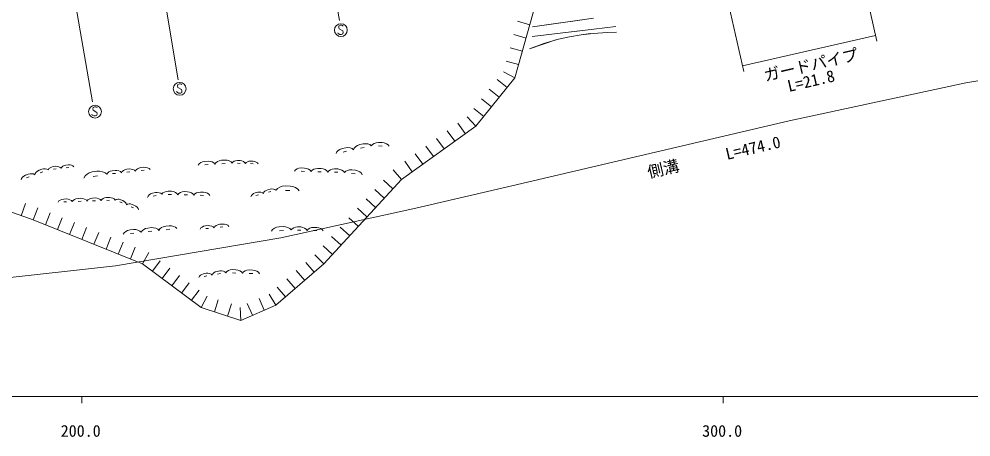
# Model space of a CAD drawing. Units: millimetres, scale not verified. Extents: x 40000 to 680000, y 20000 to 380000.
# Drawn here: x 258231 to 406637, y 198715 to 263847 of the extents above; entities that cross this region are included whole.
import ezdxf
from ezdxf.enums import TextEntityAlignment as Align

# ---------------------------------------------------------------- set-up
doc = ezdxf.new("R2010")
doc.units = ezdxf.units.MM
doc.header["$LTSCALE"] = 1000
for name, color, linetype, lineweight in [('M-BGD', 7, 'Continuous', 13), ('M-STR-HTXT', 7, 'Continuous', 13), ('M-TTL-BAND', 7, 'Continuous', 25)]:
    doc.layers.add(name, color=color, linetype=linetype, lineweight=lineweight)
doc.styles.add('ＭＳ ゴシック', font='')
doc.styles.get('ＭＳ ゴシック').set_extended_font_data('MS Gothic')

msp = doc.modelspace()

# ---------------------------------------------------------------- linework, layer by layer
at = {"layer": 'M-BGD'}
for p, q in [((338461, 265026), (335524, 254680)), ((337874, 262957), (335950, 263503)), ((338283, 262641), (347814, 263958)), ((338283, 262641), (346028, 263736)), ((347840, 262272), (351295, 262681)), ((337286, 260888), (335362, 261434)), ((338209, 261126), (347840, 262272)), ((338209, 261126), (346052, 262060)), ((344068, 261095), (345845, 261398)), ((345845, 261398), (347736, 261608)), ((345845, 261398), (347337, 261573)), ((347736, 261608), (349932, 261737)), ((349932, 261737), (351400, 261788)), ((337794, 259220), (341926, 260586)), ((337794, 259220), (340061, 260013)), ((340061, 260013), (342312, 260690)), ((342312, 260690), (344068, 261095)), ((336699, 258818), (334775, 259365)), ((336112, 256749), (334188, 257295)), ((335524, 254680), (333748, 255599)), ((335524, 254680), (329465, 247169)), ((334312, 253178), (332756, 254433)), ((333101, 251676), (331544, 252931)), ((331889, 250173), (330332, 251429)), ((330677, 248671), (329120, 249927)), ((329465, 247169), (328092, 248623)), ((329465, 247169), (317859, 238863)), ((326149, 244796), (324985, 246422)), ((327807, 245983), (326643, 247609)), ((324491, 243609), (323327, 245236)), ((308250, 243529), (308001, 243360)), ((308621, 243669), (308250, 243529)), ((309168, 243789), (308621, 243669)), ((309508, 243807), (309168, 243789)), ((309860, 243770), (309508, 243807)), ((310170, 243666), (309860, 243770)), ((310382, 243484), (310170, 243666)), ((310498, 243739), (310382, 243484)), ((310735, 243963), (310498, 243739)), ((310985, 244133), (310735, 243963)), ((311355, 244272), (310985, 244133)), ((311902, 244393), (311355, 244272)), ((311476, 243725), (312023, 243846)), ((312242, 244411), (311902, 244393)), ((312594, 244374), (312242, 244411)), ((312904, 244270), (312594, 244374)), ((313116, 244088), (312904, 244270)), ((313325, 244315), (313151, 244095)), ((313609, 244475), (313325, 244315)), ((313892, 244579), (313609, 244475)), ((314286, 244624), (313892, 244579)), ((314270, 244064), (314830, 244049)), ((314846, 244609), (314286, 244624)), ((315180, 244543), (314846, 244609)), ((315513, 244422), (315180, 244543)), ((315788, 244247), (315513, 244422)), ((315950, 244018), (315788, 244247)), ((322833, 242423), (321669, 244049)), ((307764, 243135), (307648, 242880)), ((308001, 243360), (307764, 243135)), ((308742, 243122), (309289, 243242)), ((321175, 241236), (320011, 242863)), ((261779, 240448), (261367, 240294)), ((262042, 240499), (261779, 240448)), ((262320, 240509), (262042, 240499)), ((262572, 240462), (262320, 240509)), ((262757, 240344), (262572, 240462)), ((262902, 240533), (262801, 240360)), ((263087, 240675), (262902, 240533)), ((263277, 240777), (263087, 240675)), ((263551, 240849), (263277, 240777)), ((263948, 240894), (263551, 240849)), ((263596, 240451), (263994, 240497)), ((264191, 240882), (263948, 240894)), ((264438, 240830), (264191, 240882)), ((264651, 240733), (264438, 240830)), ((264788, 240588), (264651, 240733)), ((264889, 240761), (264788, 240588)), ((265074, 240903), (264889, 240761)), ((265264, 241005), (265074, 240903)), ((265537, 241077), (265264, 241005)), ((265935, 241122), (265537, 241077)), ((265583, 240679), (265980, 240725)), ((266178, 241110), (265935, 241122)), ((266425, 241058), (266178, 241110)), ((266638, 240961), (266425, 241058)), ((266775, 240816), (266638, 240961)), ((275011, 240430), (274710, 240354)), ((275449, 240477), (275011, 240430)), ((275716, 240462), (275449, 240477)), ((275988, 240403), (275716, 240462)), ((276702, 240494), (276488, 240332)), ((276921, 240610), (276702, 240494)), ((277236, 240690), (276921, 240610)), ((277694, 240739), (277236, 240690)), ((277973, 240723), (277694, 240739)), ((278257, 240661), (277973, 240723)), ((278501, 240548), (278257, 240661)), ((278658, 240380), (278501, 240548)), ((286322, 241298), (286178, 241081)), ((286572, 241469), (286322, 241298)), ((286826, 241588), (286572, 241469)), ((287186, 241662), (286826, 241588)), ((287705, 241692), (287186, 241662)), ((287217, 241143), (287736, 241173)), ((288019, 241659), (287705, 241692)), ((288337, 241573), (288019, 241659)), ((288606, 241433), (288337, 241573)), ((288774, 241235), (288606, 241433)), ((288923, 241460), (288774, 241235)), ((289183, 241638), (288923, 241460)), ((289446, 241761), (289183, 241638)), ((289820, 241838), (289446, 241761)), ((290359, 241869), (289820, 241838)), ((289852, 241298), (290391, 241330)), ((290686, 241835), (290359, 241869)), ((291016, 241746), (290686, 241835)), ((291295, 241600), (291016, 241746)), ((291469, 241394), (291295, 241600)), ((291559, 241556), (291428, 241392)), ((291772, 241676), (291559, 241556)), ((291984, 241754), (291772, 241676)), ((292279, 241788), (291984, 241754)), ((292268, 241368), (292688, 241357)), ((292699, 241777), (292279, 241788)), ((292950, 241728), (292699, 241777)), ((293199, 241637), (292950, 241728)), ((293406, 241505), (293199, 241637)), ((293527, 241334), (293406, 241505)), ((293652, 241490), (293527, 241334)), ((293855, 241605), (293652, 241490)), ((294057, 241679), (293855, 241605)), ((294338, 241711), (294057, 241679)), ((294327, 241312), (294727, 241301)), ((294738, 241700), (294338, 241711)), ((294977, 241654), (294738, 241700)), ((295214, 241567), (294977, 241654)), ((295411, 241442), (295214, 241567)), ((295526, 241278), (295411, 241442)), ((301602, 240497), (301337, 240348)), ((301864, 240594), (301602, 240497)), ((302230, 240636), (301864, 240594)), ((302749, 240621), (302230, 240636)), ((303060, 240561), (302749, 240621)), ((303369, 240448), (303060, 240561)), ((303624, 240285), (303369, 240448)), ((304201, 240425), (303936, 240276)), ((304463, 240522), (304201, 240425)), ((304829, 240564), (304463, 240522)), ((305348, 240549), (304829, 240564)), ((305659, 240489), (305348, 240549)), ((305968, 240376), (305659, 240489)), ((307062, 240450), (306800, 240353)), ((307428, 240492), (307062, 240450)), ((307947, 240478), (307428, 240492)), ((308258, 240417), (307947, 240478)), ((319517, 240050), (318353, 241676)), ((258607, 238990), (258542, 238769)), ((258774, 239199), (258607, 238990)), ((258957, 239366), (258774, 239199)), ((259243, 239522), (258957, 239366)), ((259673, 239683), (259243, 239522)), ((259404, 239091), (259834, 239252)), ((259948, 239736), (259673, 239683)), ((260239, 239747), (259948, 239736)), ((260503, 239698), (260239, 239747)), ((260696, 239574), (260503, 239698)), ((260758, 239785), (260696, 239574)), ((260918, 239985), (260758, 239785)), ((261094, 240145), (260918, 239985)), ((261367, 240294), (261094, 240145)), ((261521, 239882), (261933, 240036)), ((268515, 239387), (268349, 239067)), ((268835, 239658), (268515, 239387)), ((269167, 239859), (268835, 239658)), ((269652, 240012), (269167, 239859)), ((270362, 240129), (269652, 240012)), ((269769, 239302), (270480, 239419)), ((270800, 240129), (270362, 240129)), ((271250, 240057), (270800, 240129)), ((271640, 239903), (271250, 240057)), ((271900, 239654), (271640, 239903)), ((272014, 239851), (271897, 239653)), ((272228, 240012), (272014, 239851)), ((272447, 240129), (272228, 240012)), ((272762, 240209), (272447, 240129)), ((273220, 240258), (272762, 240209)), ((272811, 239751), (273269, 239800)), ((273499, 240242), (273220, 240258)), ((273783, 240180), (273499, 240242)), ((274027, 240067), (273783, 240180)), ((274184, 239899), (274027, 240067)), ((274296, 240088), (274184, 239899)), ((274501, 240243), (274296, 240088)), ((274710, 240354), (274501, 240243)), ((275059, 239993), (275496, 240040)), ((276221, 240295), (275988, 240403)), ((276371, 240134), (276221, 240295)), ((276488, 240332), (276371, 240134)), ((277286, 240232), (277743, 240282)), ((301337, 240348), (301176, 240145)), ((302215, 240116), (302735, 240102)), ((303775, 240073), (303624, 240285)), ((303936, 240276), (303775, 240073)), ((304814, 240044), (305334, 240030)), ((306223, 240213), (305968, 240376)), ((306374, 240001), (306223, 240213)), ((306535, 240205), (306374, 240001)), ((306800, 240353), (306535, 240205)), ((307413, 239972), (307933, 239958)), ((308567, 240304), (308258, 240417)), ((308822, 240141), (308567, 240304)), ((308973, 239929), (308822, 240141)), ((309153, 240130), (308958, 239929)), ((309452, 240261), (309153, 240130)), ((309744, 240337), (309452, 240261)), ((310140, 240343), (309744, 240337)), ((310069, 239787), (310625, 239716)), ((310696, 240272), (310140, 240343)), ((311022, 240173), (310696, 240272)), ((311341, 240020), (311022, 240173)), ((311597, 239818), (311341, 240020)), ((311736, 239574), (311597, 239818)), ((317859, 238863), (316533, 240361)), ((298901, 237652), (298535, 237446)), ((299265, 237786), (298901, 237652)), ((299771, 237844), (299265, 237786)), ((300491, 237824), (299771, 237844)), ((300920, 237740), (300491, 237824)), ((301348, 237584), (300920, 237740)), ((301702, 237358), (301348, 237584)), ((317859, 238863), (305746, 225676)), ((316513, 237398), (315040, 238751)), ((271578, 235971), (271361, 235875)), ((271884, 236025), (271578, 235971)), ((272324, 236041), (271884, 236025)), ((272590, 236006), (272324, 236041)), ((272856, 235927), (272590, 236006)), ((278348, 236259), (278253, 236050)), ((278543, 236443), (278348, 236259)), ((278747, 236583), (278543, 236443)), ((279052, 236697), (278747, 236583)), ((279501, 236796), (279052, 236697)), ((279151, 236248), (279600, 236347)), ((279781, 236811), (279501, 236796)), ((280070, 236781), (279781, 236811)), ((280324, 236695), (280070, 236781)), ((280499, 236546), (280324, 236695)), ((280647, 236740), (280492, 236544)), ((280901, 236883), (280647, 236740)), ((281154, 236976), (280901, 236883)), ((281505, 237016), (281154, 236976)), ((281491, 236516), (281991, 236503)), ((282005, 237002), (281505, 237016)), ((282304, 236944), (282005, 237002)), ((282601, 236836), (282304, 236944)), ((282846, 236679), (282601, 236836)), ((282991, 236475), (282846, 236679)), ((283146, 236671), (282991, 236475)), ((283400, 236814), (283146, 236671)), ((283653, 236907), (283400, 236814)), ((284004, 236947), (283653, 236907)), ((283990, 236447), (284490, 236433)), ((284504, 236933), (284004, 236947)), ((284803, 236875), (284504, 236933)), ((285100, 236767), (284803, 236875)), ((285345, 236610), (285100, 236767)), ((285490, 236406), (285345, 236610)), ((285645, 236602), (285490, 236406)), ((285899, 236745), (285645, 236602)), ((286152, 236838), (285899, 236745)), ((286503, 236878), (286152, 236838)), ((286489, 236378), (286989, 236364)), ((287003, 236864), (286503, 236878)), ((287302, 236806), (287003, 236864)), ((287599, 236698), (287302, 236806)), ((287844, 236541), (287599, 236698)), ((287989, 236337), (287844, 236541)), ((294466, 236345), (294389, 236160)), ((294630, 236510), (294466, 236345)), ((294804, 236638), (294630, 236510)), ((295065, 236746), (294804, 236638)), ((295453, 236845), (295065, 236746)), ((295164, 236358), (295552, 236457)), ((295695, 236866), (295453, 236845)), ((295947, 236848), (295695, 236866)), ((296171, 236781), (295947, 236848)), ((296327, 236656), (296171, 236781)), ((296404, 236841), (296327, 236656)), ((296567, 237006), (296404, 236841)), ((296741, 237134), (296567, 237006)), ((297003, 237242), (296741, 237134)), ((297390, 237341), (297003, 237242)), ((297102, 236854), (297489, 236954)), ((297633, 237362), (297390, 237341)), ((297885, 237344), (297633, 237362)), ((298109, 237277), (297885, 237344)), ((298264, 237152), (298109, 237277)), ((298535, 237446), (298312, 237164)), ((299751, 237124), (300471, 237104)), ((301910, 237065), (301702, 237358)), ((315167, 235933), (313694, 237286)), ((260441, 232545), (251072, 235819)), ((258567, 233200), (259227, 235088)), ((264450, 235502), (264324, 235322)), ((264665, 235642), (264450, 235502)), ((264882, 235738), (264665, 235642)), ((265189, 235792), (264882, 235738)), ((265628, 235808), (265189, 235792)), ((265204, 235353), (265644, 235368)), ((265894, 235773), (265628, 235808)), ((266161, 235694), (265894, 235773)), ((266385, 235570), (266161, 235694)), ((266523, 235398), (266385, 235570)), ((266655, 235587), (266523, 235398)), ((266880, 235733), (266655, 235587)), ((267106, 235833), (266880, 235733)), ((267426, 235890), (267106, 235833)), ((267886, 235906), (267426, 235890)), ((267442, 235430), (267902, 235446)), ((268164, 235870), (267886, 235906)), ((268443, 235787), (268164, 235870)), ((268677, 235658), (268443, 235787)), ((268822, 235478), (268677, 235658)), ((268947, 235659), (268822, 235478)), ((269163, 235798), (268947, 235659)), ((269380, 235894), (269163, 235798)), ((269686, 235949), (269380, 235894)), ((270126, 235964), (269686, 235949)), ((269701, 235509), (270141, 235524)), ((270391, 235929), (270126, 235964)), ((270658, 235851), (270391, 235929)), ((270882, 235726), (270658, 235851)), ((271020, 235555), (270882, 235726)), ((271146, 235735), (271020, 235555)), ((271361, 235875), (271146, 235735)), ((271900, 235586), (272339, 235601)), ((273081, 235803), (272856, 235927)), ((273219, 235631), (273081, 235803)), ((273398, 235728), (273234, 235632)), ((273617, 235761), (273398, 235728)), ((273822, 235758), (273617, 235761)), ((274082, 235690), (273822, 235758)), ((273936, 235340), (274287, 235193)), ((274433, 235544), (274082, 235690)), ((274629, 235421), (274433, 235544)), ((274810, 235264), (274629, 235421)), ((274941, 235085), (274810, 235264)), ((274988, 234901), (274941, 235085)), ((275160, 235003), (274988, 234901)), ((275391, 235037), (275160, 235003)), ((275607, 235033), (275391, 235037)), ((275880, 234963), (275607, 235033)), ((275727, 234593), (276096, 234440)), ((276250, 234809), (275880, 234963)), ((276456, 234680), (276250, 234809)), ((276647, 234513), (276456, 234680)), ((276785, 234326), (276647, 234513)), ((313821, 234467), (312348, 235820)), ((260441, 232545), (261144, 234417)), ((262336, 231784), (263081, 233640)), ((276834, 234132), (276785, 234326)), ((312475, 233002), (311002, 234355)), ((277490, 225698), (260441, 232545)), ((264230, 231023), (264975, 232879)), ((266124, 230263), (266870, 232118)), ((281102, 231573), (280718, 231476)), ((281659, 231632), (281102, 231573)), ((281999, 231611), (281659, 231632)), ((282345, 231535), (281999, 231611)), ((282641, 231397), (282345, 231535)), ((286992, 231543), (286781, 231434)), ((287294, 231617), (286992, 231543)), ((287732, 231659), (287294, 231617)), ((287999, 231641), (287732, 231659)), ((288270, 231579), (287999, 231641)), ((288502, 231469), (288270, 231579)), ((288986, 231662), (288770, 231503)), ((289206, 231776), (288986, 231662)), ((289522, 231853), (289206, 231776)), ((289980, 231897), (289522, 231853)), ((290259, 231878), (289980, 231897)), ((290542, 231813), (290259, 231878)), ((290785, 231698), (290542, 231813)), ((290940, 231528), (290785, 231698)), ((299396, 231522), (298777, 231483)), ((299771, 231484), (299396, 231522)), ((311129, 231537), (309656, 232890)), ((268019, 229502), (268764, 231358)), ((269913, 228741), (270658, 230597)), ((274622, 230553), (274478, 230312)), ((274882, 230749), (274622, 230553)), ((275149, 230890), (274882, 230749)), ((275533, 230987), (275149, 230890)), ((276090, 231045), (275533, 230987)), ((275592, 230430), (276149, 230488)), ((276430, 231025), (276090, 231045)), ((276776, 230949), (276430, 231025)), ((277072, 230811), (276776, 230949)), ((277263, 230606), (277072, 230811)), ((277406, 230846), (277263, 230606)), ((277667, 231042), (277406, 230846)), ((277934, 231183), (277667, 231042)), ((278318, 231280), (277934, 231183)), ((278875, 231338), (278318, 231280)), ((278376, 230723), (278933, 230782)), ((279215, 231318), (278875, 231338)), ((279561, 231242), (279215, 231318)), ((279857, 231104), (279561, 231242)), ((280047, 230899), (279857, 231104)), ((280191, 231139), (280047, 230899)), ((280452, 231336), (280191, 231139)), ((280718, 231476), (280452, 231336)), ((281161, 231016), (281718, 231075)), ((282832, 231192), (282641, 231397)), ((286575, 231282), (286461, 231094)), ((286781, 231434), (286575, 231282)), ((287337, 231179), (287775, 231221)), ((288650, 231306), (288502, 231469)), ((288770, 231503), (288650, 231306)), ((289566, 231395), (290024, 231440)), ((297749, 231046), (297579, 230786)), ((298047, 231251), (297749, 231046)), ((298348, 231394), (298047, 231251)), ((298777, 231483), (298348, 231394)), ((298816, 230865), (299435, 230904)), ((300150, 231384), (299771, 231484)), ((300471, 231217), (300150, 231384)), ((300673, 230982), (300471, 231217)), ((300800, 231176), (300644, 230980)), ((301054, 231319), (300800, 231176)), ((301306, 231412), (301054, 231319)), ((301658, 231452), (301306, 231412)), ((301644, 230952), (302143, 230938)), ((302157, 231438), (301658, 231452)), ((302456, 231380), (302157, 231438)), ((302753, 231272), (302456, 231380)), ((302999, 231115), (302753, 231272)), ((303143, 230911), (302999, 231115)), ((303299, 231107), (303143, 230911)), ((303553, 231250), (303299, 231107)), ((303805, 231343), (303553, 231250)), ((304157, 231383), (303805, 231343)), ((304143, 230883), (304643, 230869)), ((304656, 231369), (304157, 231383)), ((304955, 231311), (304656, 231369)), ((305252, 231203), (304955, 231311)), ((305498, 231046), (305252, 231203)), ((305642, 230842), (305498, 231046)), ((309783, 230071), (308310, 231424)), ((271807, 227980), (272553, 229836)), ((273702, 227220), (274447, 229076)), ((308437, 228606), (306965, 229959)), ((275596, 226459), (276341, 228315)), ((277490, 225698), (278470, 227442)), ((305746, 225676), (304356, 227114)), ((307092, 227141), (305619, 228494)), ((286629, 218870), (277490, 225698)), ((279014, 224560), (280211, 226162)), ((305746, 225676), (298284, 219276)), ((304253, 224396), (302951, 225914)), ((280537, 223422), (281734, 225024)), ((287010, 224145), (286728, 224054)), ((287424, 224216), (287010, 224145)), ((287680, 224217), (287424, 224216)), ((287942, 224177), (287680, 224217)), ((288171, 224088), (287942, 224177)), ((288423, 224140), (288323, 223944)), ((288618, 224307), (288423, 224140)), ((288820, 224431), (288618, 224307)), ((289116, 224526), (288820, 224431)), ((289550, 224601), (289116, 224526)), ((289190, 224093), (289624, 224167)), ((289817, 224602), (289550, 224601)), ((290092, 224560), (289817, 224602)), ((290332, 224467), (290092, 224560)), ((290491, 224316), (290332, 224467)), ((290607, 224511), (290446, 224308)), ((290872, 224660), (290607, 224511)), ((291134, 224757), (290872, 224660)), ((291500, 224799), (291134, 224757)), ((291485, 224279), (292005, 224265)), ((292019, 224784), (291500, 224799)), ((292330, 224724), (292019, 224784)), ((292639, 224611), (292330, 224724)), ((292894, 224448), (292639, 224611)), ((293045, 224236), (292894, 224448)), ((293213, 224447), (293045, 224236)), ((293487, 224602), (293213, 224447)), ((293760, 224702), (293487, 224602)), ((294139, 224746), (293760, 224702)), ((294124, 224206), (294664, 224191)), ((294679, 224731), (294139, 224746)), ((295001, 224668), (294679, 224731)), ((295322, 224551), (295001, 224668)), ((295588, 224382), (295322, 224551)), ((295744, 224161), (295588, 224382)), ((302761, 223116), (301459, 224634)), ((282060, 222284), (283257, 223886)), ((283583, 221146), (284780, 222748)), ((286349, 223776), (286253, 223589)), ((286535, 223936), (286349, 223776)), ((286728, 224054), (286535, 223936)), ((287081, 223731), (287495, 223802)), ((288323, 223944), (288171, 224088)), ((301269, 221836), (299966, 223354)), ((285106, 220008), (286303, 221610)), ((299776, 220556), (298474, 222074)), ((286629, 218870), (287548, 220647)), ((288682, 218206), (289297, 220110)), ((296452, 218477), (295653, 220310)), ((298284, 219276), (297221, 220970)), ((292789, 216880), (286629, 218870)), ((290736, 217543), (291350, 219446)), ((292789, 216880), (292690, 218877)), ((298284, 219276), (292789, 216880)), ((294620, 217678), (293821, 219512))]:
    msp.add_line(p, q, dxfattribs=at)
at = {"layer": 'M-STR-HTXT'}
for p, q in [((305505, 278306), (308210, 263606)), ((391977, 260389), (387845, 278640)), ((279897, 273066), (283049, 254364)), ((266224, 270948), (269667, 250947)), ((371209, 255687), (367817, 270668)), ((308112, 262770), (308064, 262531)), ((308356, 262882), (308112, 262770)), ((308516, 262877), (308356, 262882)), ((308675, 262831), (308516, 262877)), ((308752, 262749), (308675, 262831)), ((307993, 261573), (307917, 261696)), ((308229, 261445), (307993, 261573)), ((308064, 262531), (308138, 262329)), ((308138, 262329), (308687, 261991)), ((308509, 261436), (308229, 261445)), ((308712, 261549), (308509, 261436)), ((308687, 261991), (308760, 261788)), ((308760, 261788), (308712, 261549)), ((371010, 256565), (391779, 261267)), ((405828, 253917), (432752, 258277)), ((378283, 247995), (405828, 253917)), ((282867, 252429), (282791, 252551)), ((283103, 252301), (282867, 252429)), ((282987, 253625), (282939, 253387)), ((282939, 253387), (283012, 253184)), ((283230, 253737), (282987, 253625)), ((283012, 253184), (283561, 252846)), ((283383, 252292), (283103, 252301)), ((283390, 253732), (283230, 253737)), ((283587, 252405), (283383, 252292)), ((283549, 253687), (283390, 253732)), ((283626, 253604), (283549, 253687)), ((283561, 252846), (283634, 252644)), ((283634, 252644), (283587, 252405)), ((269775, 250072), (269727, 249833)), ((269727, 249833), (269800, 249631)), ((270019, 250184), (269775, 250072)), ((269800, 249631), (270349, 249293)), ((270179, 250179), (270019, 250184)), ((270337, 250133), (270179, 250179)), ((270415, 250051), (270337, 250133)), ((269655, 248875), (269579, 248998)), ((269891, 248747), (269655, 248875)), ((270171, 248738), (269891, 248747)), ((270375, 248852), (270171, 248738)), ((270349, 249293), (270423, 249090)), ((270423, 249090), (270375, 248852)), ((335054, 237873), (378283, 247995)), ((320110, 234358), (335054, 237873)), ((299052, 229729), (320110, 234358)), ((273285, 225377), (299052, 229729)), ((251215, 222972), (273285, 225377))]:
    msp.add_line(p, q, dxfattribs=at)
for centre in [(308411, 262120), (283285, 252975), (270074, 249422)]:
    msp.add_circle(centre, 1000, dxfattribs=at)
at = {"layer": 'M-TTL-BAND', "lineweight": 13}
for p, q in [((40000, 205000), (579000, 205000)), ((268000, 205000), (268000, 204000)), ((368000, 205000), (368000, 204000))]:
    msp.add_line(p, q, dxfattribs=at)

# ---------------------------------------------------------------- texts
at = {"layer": 'M-STR-HTXT', "style": 'ＭＳ ゴシック'}
for s, p in [('ガードパイプ', (374712, 253593)), ('L=21.8', (378387, 251943)), ('側溝\u3000\u3000\u3000L=474.0', (356563, 238518))]:
    msp.add_text(s, height=1833, rotation=13.1, dxfattribs=at).set_placement(p, align=Align.BOTTOM_LEFT)
at = {"layer": 'M-TTL-BAND', "style": 'ＭＳ ゴシック'}
for s, p in [('200.0', (267844, 198195)), ('300.0', (367844, 198195))]:
    msp.add_text(s, height=1833, dxfattribs=at).set_placement(p, align=Align.BOTTOM_CENTER)

doc.saveas('drawing.dxf')
